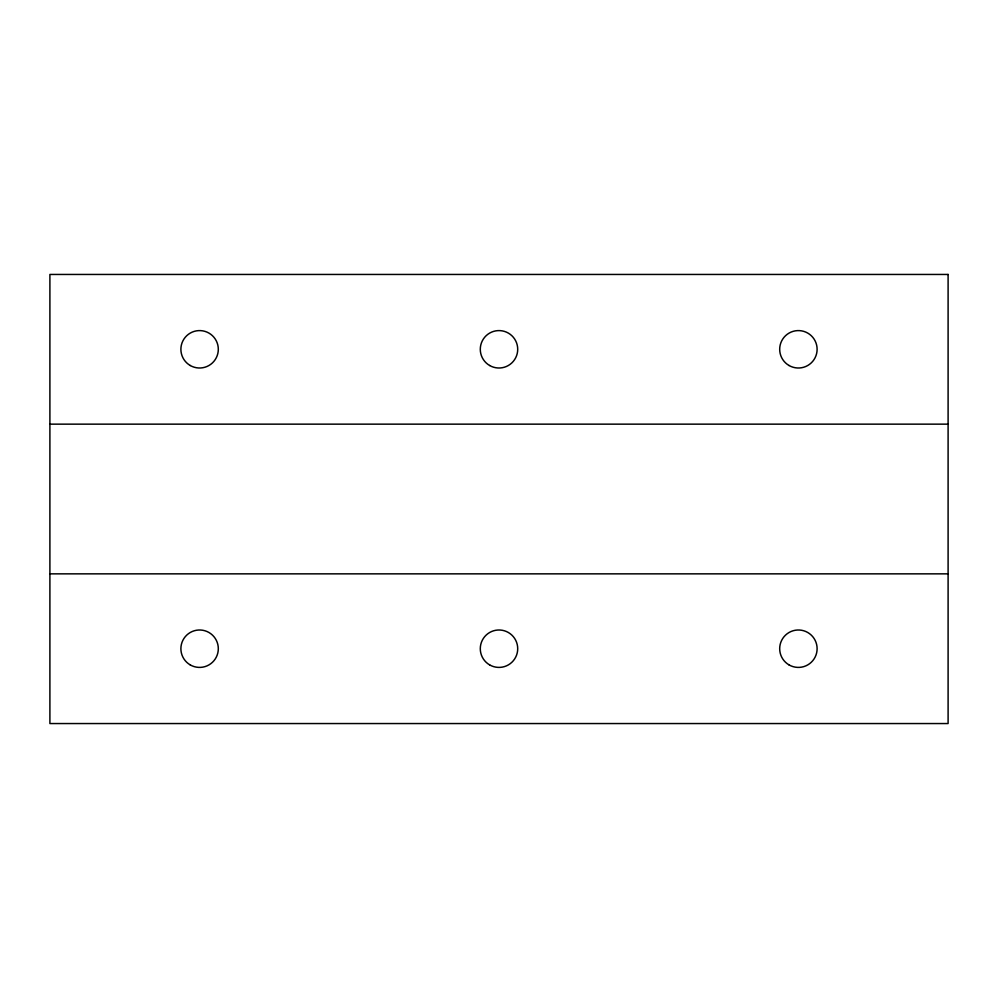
<?xml version="1.0" encoding="UTF-8"?>
<svg xmlns="http://www.w3.org/2000/svg" width="998" height="998" viewBox="0 0 998 998"><rect width="100%" height="100%" fill="white"/><g stroke="black" fill="none" stroke-linecap="round" stroke-linejoin="round"><path stroke-width="1.5" d="M49.9 424.15L948.1 424.15M49.9 573.85L948.1 573.85M948.1 274.45L49.9 274.45L49.9 723.55L948.1 723.55L948.1 274.45M190.244 664.905A18.713 18.713 0 0 0 218.312 648.7A18.713 18.713 0 0 0 190.244 632.495A18.713 18.713 0 0 0 190.244 664.905M489.644 664.905A18.713 18.713 0 0 0 517.712 648.7A18.713 18.713 0 0 0 489.644 632.495A18.713 18.713 0 0 0 489.644 664.905M789.044 664.905A18.713 18.713 0 0 0 817.113 648.7A18.713 18.713 0 0 0 789.044 632.495A18.713 18.713 0 0 0 789.044 664.905M489.644 365.505A18.713 18.713 0 0 0 517.712 349.3A18.713 18.713 0 0 0 489.644 333.095A18.713 18.713 0 0 0 489.644 365.505M190.244 365.505A18.713 18.713 0 0 0 218.312 349.3A18.713 18.713 0 0 0 190.244 333.095A18.713 18.713 0 0 0 190.244 365.505M789.044 365.505A18.713 18.713 0 0 0 817.113 349.3A18.713 18.713 0 0 0 789.044 333.095A18.713 18.713 0 0 0 789.044 365.505"/></g></svg>
